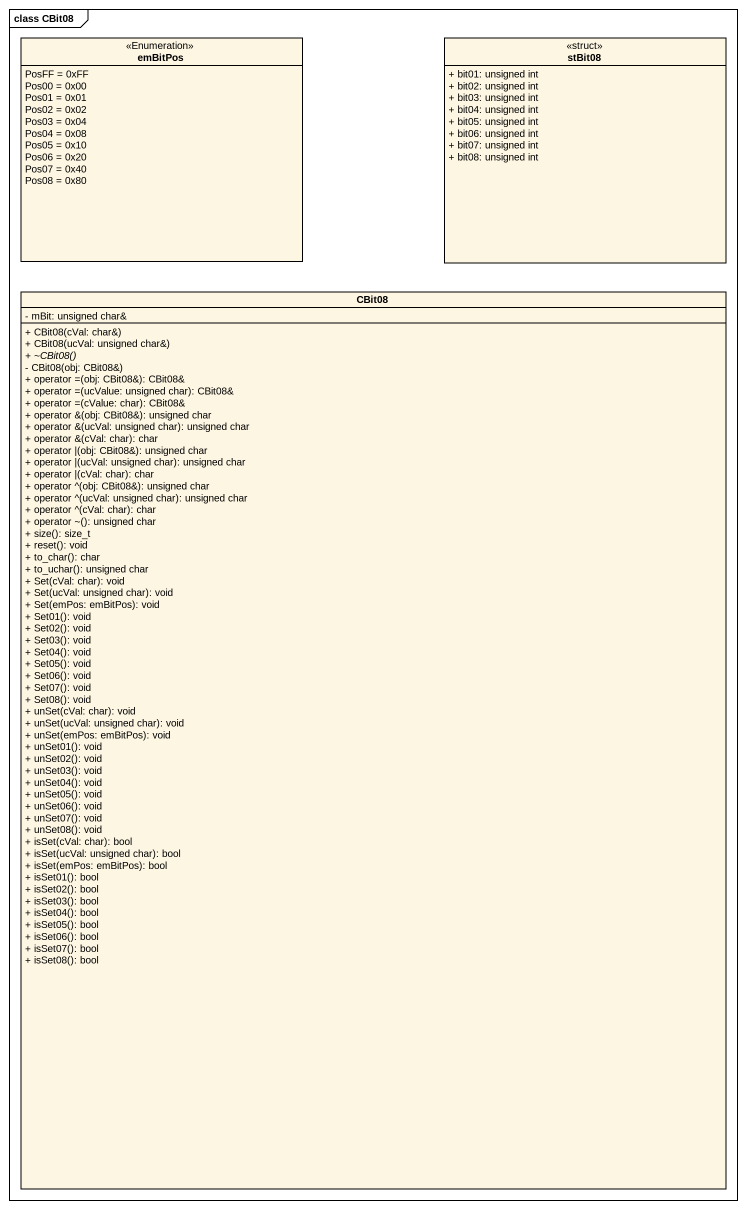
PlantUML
@startuml
mainframe class CBit08
hide circle
hide empty members
skinparam classAttributeIconSize 0
enum emBitPos <<Enumeration>> {
  PosFF = 0xFF
  Pos00 = 0x00
  Pos01 = 0x01
  Pos02 = 0x02
  Pos03 = 0x04
  Pos04 = 0x08
  Pos05 = 0x10
  Pos06 = 0x20
  Pos07 = 0x40
  Pos08 = 0x80
}
class stBit08 <<struct>> {
  + bit01: unsigned int
  + bit02: unsigned int
  + bit03: unsigned int
  + bit04: unsigned int
  + bit05: unsigned int
  + bit06: unsigned int
  + bit07: unsigned int
  + bit08: unsigned int
}
class CBit08 {
  - mBit: unsigned char&
  + CBit08(cVal: char&)
  + CBit08(ucVal: unsigned char&)
  {abstract} + ~CBit08()
  - CBit08(obj: CBit08&)
  + operator =(obj: CBit08&): CBit08&
  + operator =(ucValue: unsigned char): CBit08&
  + operator =(cValue: char): CBit08&
  + operator &(obj: CBit08&): unsigned char
  + operator &(ucVal: unsigned char): unsigned char
  + operator &(cVal: char): char
  + operator |(obj: CBit08&): unsigned char
  + operator |(ucVal: unsigned char): unsigned char
  + operator |(cVal: char): char
  + operator ^(obj: CBit08&): unsigned char
  + operator ^(ucVal: unsigned char): unsigned char
  + operator ^(cVal: char): char
  + operator ~(): unsigned char
  + size(): size_t
  + reset(): void
  + to_char(): char
  + to_uchar(): unsigned char
  + Set(cVal: char): void
  + Set(ucVal: unsigned char): void
  + Set(emPos: emBitPos): void
  + Set01(): void
  + Set02(): void
  + Set03(): void
  + Set04(): void
  + Set05(): void
  + Set06(): void
  + Set07(): void
  + Set08(): void
  + unSet(cVal: char): void
  + unSet(ucVal: unsigned char): void
  + unSet(emPos: emBitPos): void
  + unSet01(): void
  + unSet02(): void
  + unSet03(): void
  + unSet04(): void
  + unSet05(): void
  + unSet06(): void
  + unSet07(): void
  + unSet08(): void
  + isSet(cVal: char): bool
  + isSet(ucVal: unsigned char): bool
  + isSet(emPos: emBitPos): bool
  + isSet01(): bool
  + isSet02(): bool
  + isSet03(): bool
  + isSet04(): bool
  + isSet05(): bool
  + isSet06(): bool
  + isSet07(): bool
  + isSet08(): bool
}
@enduml
